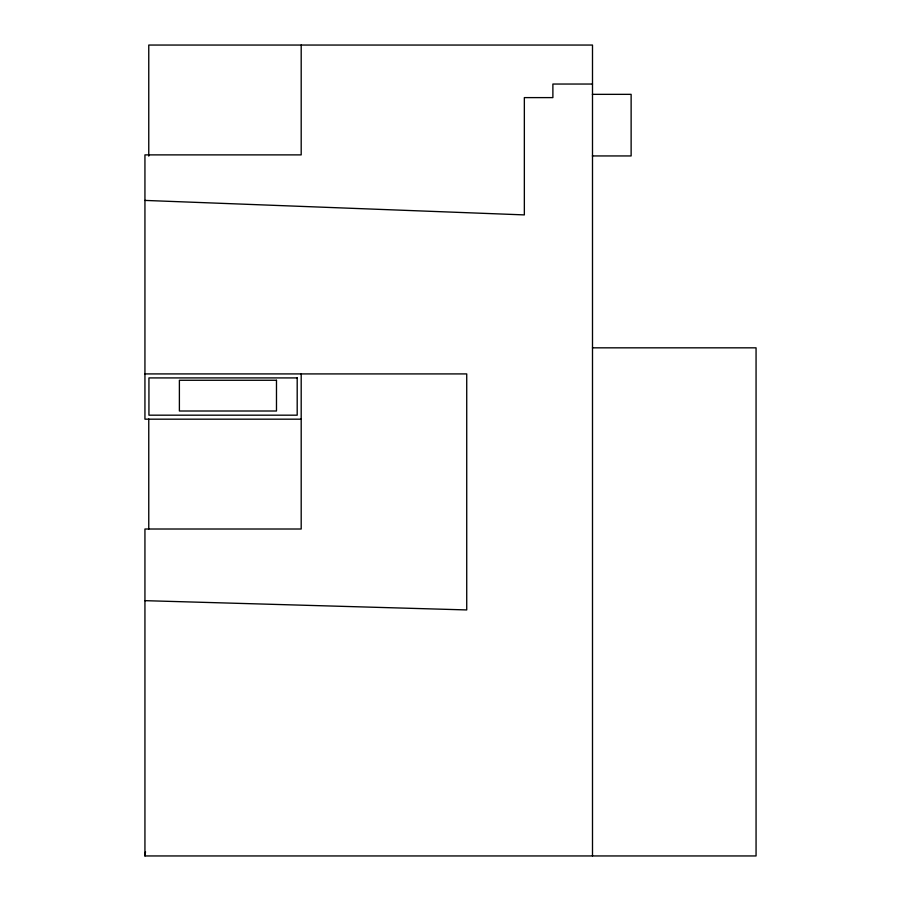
<?xml version="1.0" encoding="UTF-8"?>
<svg xmlns="http://www.w3.org/2000/svg" width="901" height="901" viewBox="0 0 901 901"><rect width="100%" height="100%" fill="white"/><g stroke="black" fill="none" stroke-linecap="round" stroke-linejoin="round"><path stroke-width="1.35" d="M592.498 347.831L756.063 347.831L756.063 855.95L144.937 855.95L145.511 851.772M592.498 84.041L552.887 84.041L552.887 97.612L524.348 97.612L524.348 214.9L144.937 200.416M592.374 94.346L631.128 94.346L631.128 155.941L592.374 155.941M144.937 373.915L466.729 373.915L466.729 609.932L144.937 600.663M301.193 419.179L144.937 419.179L144.937 154.882L301.193 154.882L301.193 45.05M592.498 855.95L592.498 45.05L148.766 45.05L148.766 156.11M301.193 373.915L301.193 529.011L144.937 529.011L144.937 855.95M148.766 419.01L148.766 529.011M297.195 377.913L148.935 377.913L148.935 415.181L297.195 415.181L297.195 377.913M276.483 380.267L179.389 380.267L179.389 411.002L276.483 411.002L276.483 380.267"/></g></svg>
